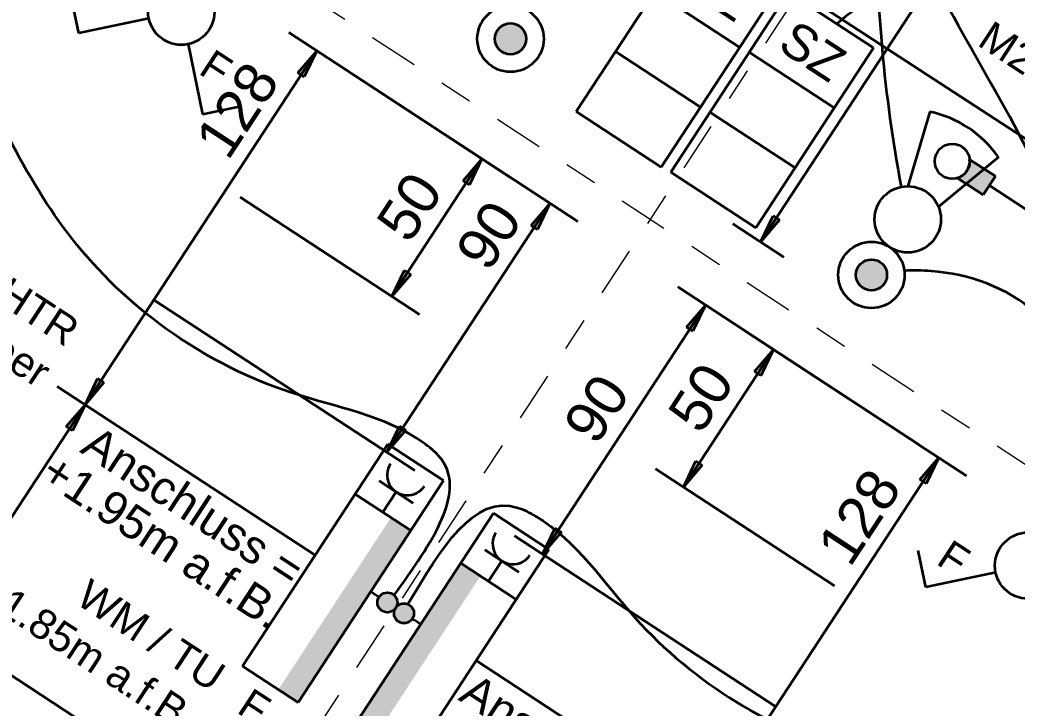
# Model space of a CAD drawing. Header units: metres. Extents: x 2696276 to 2696381, y 1245119 to 1245220.
# Drawn here: x 2696290.53 to 2696293.535, y 1245165.659 to 1245167.734 of the extents above; entities that cross this region are included whole.
import ezdxf
from ezdxf.lldxf.tags import DXFTag

# ---------------------------------------------------------------- set-up
doc = ezdxf.new("R2010")
doc.units = ezdxf.units.M
doc.linetypes.add('000_hbf_Strichpunkt 3_1_1mm Achsen', pattern=[0.25, 0.15, -0.05, 0, -0.05])
for name, color, linetype, lineweight, true_color in [('011_232.51_Lichtinstallationen allgemein', 150, 'Continuous', 35, 0x0080ff), ('011_232.51_Lichtinstallationen allgemein_Bodenltg', 150, 'STRICHLINIE', 35, 0x0080ff), ('011_232.51_Lichtinstallationen allgemein_Deckenltg', 150, 'Continuous', 35, 0x0080ff), ('011_232.51_Lichtinstallationen allgemein_Wandltg', 150, 'STRICHPUNKT', 35, 0x0080ff), ('013_232.61_Kraftinstallationen allgemein', 1, 'Continuous', 35, 0xff0000), ('016_232.70_HLKS-Installation', 5, 'Continuous', 35, 0x0000ff), ('016_232.70_HLKS-Installation_Bodenltg', 5, 'STRICHLINIE', 35, 0x0000ff), ('016_232.70_HLKS-Installation_Deckenltg', 5, 'Continuous', 35, 0x0000ff), ('018_233.01_Innenleuchten', 150, 'Continuous', 35, 0x0080ff), ('024_235.41_Sonnerie- u. Türsprechanlagen', 24, 'Continuous', 35, 0x993300), ('035_236.3__UKV-Installationen_Deckenltg', 24, 'Continuous', 35, 0x993300), ('047_235.82_Zutrittskontrollanlagen', 21, 'Continuous', 35, 0xffa477), ('053_235.85_Brandmeldeanlagen', 30, 'Continuous', 35, 0xff6600), ('054_236.85_Brandmeldeinstallationen_Deckenltg', 30, 'Continuous', 35, 0xff6600)]:
    doc.layers.add(name, color=color, linetype=linetype, lineweight=lineweight, true_color=true_color)
doc.layers.add('1_M01_Achsen.V', color=7, linetype='Continuous')
doc.layers.add('X_Mass', color=7, linetype='Continuous', lineweight=35)
doc.layers.add('X_Mass_Sperrzonen', color=7, linetype='Continuous', lineweight=35)
doc.styles.get("Standard").update_dxf_attribs({"font": 'arial.ttf'})
tags = doc.linetypes.add('STRICHLINIE', pattern=[19.05, 12.7, -6.35]).pattern_tags.tags
tags[6:7] = [DXFTag(74, 4), DXFTag(75, 0), DXFTag(340, '0'), DXFTag(46, 0.0), DXFTag(50, 0.0), DXFTag(44, 0.0), DXFTag(45, 0.0)]
tags[4:5] = [DXFTag(74, 4), DXFTag(75, 0), DXFTag(340, '0'), DXFTag(46, 0.0), DXFTag(50, 0.0), DXFTag(44, 0.0), DXFTag(45, 0.0)]
tags = doc.linetypes.add('STRICHPUNKT', pattern=[25.4, 12.7, -6.35, 0, -6.35]).pattern_tags.tags
tags[10:11] = [DXFTag(74, 4), DXFTag(75, 0), DXFTag(340, '0'), DXFTag(46, 0.0), DXFTag(50, 0.0), DXFTag(44, 0.0), DXFTag(45, 0.0)]
tags[8:9] = [DXFTag(74, 4), DXFTag(75, 0), DXFTag(340, '0'), DXFTag(46, 0.0), DXFTag(50, 0.0), DXFTag(44, 0.0), DXFTag(45, 0.0)]
tags[6:7] = [DXFTag(74, 4), DXFTag(75, 0), DXFTag(340, '0'), DXFTag(46, 0.0), DXFTag(50, 0.0), DXFTag(44, 0.0), DXFTag(45, 0.0)]
tags[4:5] = [DXFTag(74, 4), DXFTag(75, 0), DXFTag(340, '0'), DXFTag(46, 0.0), DXFTag(50, 0.0), DXFTag(44, 0.0), DXFTag(45, 0.0)]

# ---------------------------------------------------------------- blocks, each defined once
blk = doc.blocks.new('Klingeltaster-A0S2JCA873', base_point=(68.89, -531.04))
at = {"lineweight": -2}
blk.add_hatch(color=0, dxfattribs=at).paths.add_polyline_path([(74.21, -521.04), (74.37, -519.83), (74.84, -518.7), (75.58, -517.73), (76.55, -516.98), (77.68, -516.52), (78.89, -516.36), (80.11, -516.52), (81.23, -516.98), (82.2, -517.73), (82.95, -518.7), (83.41, -519.83), (83.57, -521.04), (83.41, -522.25), (82.95, -523.38), (82.2, -524.35), (81.23, -525.09), (80.11, -525.56), (78.89, -525.72), (77.68, -525.56), (76.55, -525.09), (75.58, -524.35), (74.84, -523.38), (74.37, -522.25)])
at = {"color": 0, "lineweight": -2}
for radius in [10, 4.68]:
    blk.add_circle((78.89, -521.04), radius, dxfattribs=at)
blk = doc.blocks.new('Maß-A0S2JCBA73', base_point=(23.89, -531.04))
at = {"color": 0, "linetype": 'ByBlock', "lineweight": -2, "ltscale": 0.35}
for p, q in [((55.5, -374.03), (23.89, -374.03)), ((44.36, -382.7), (45.5, -374.03)), ((45.5, -374.03), (46.64, -382.7)), ((45.5, -374.03), (45.5, -531.04)), ((46.64, -382.7), (44.36, -382.7)), ((45.5, -531.04), (44.36, -522.36)), ((44.36, -522.36), (46.64, -522.36)), ((46.64, -522.36), (45.5, -531.04)), ((35.5, -531.04), (53.89, -531.04))]:
    blk.add_line(p, q, dxfattribs=at)
for points in [[(45.5, -374.03), (46.64, -382.7), (44.36, -382.7)], [(45.5, -531.04), (44.36, -522.36), (46.64, -522.36)]]:
    blk.add_solid(points, dxfattribs=at)
at = {"color": 0, "linetype": 'ByBlock', "lineweight": -2, "ltscale": 0.35, "insert": (28.81, -412.43), "char_height": 12.5, "attachment_point": 1, "rotation": 90}
blk.add_mtext('{\\fArial;157}', dxfattribs=at)
blk = doc.blocks.new('0_232.70_HLKS-Installation_Deckenltg-A0S2JCC873', base_point=(28.71, -463.44))
at = {"color": 0, "linetype": 'ByBlock', "lineweight": -2, "ltscale": 0.35}
blk.add_open_spline([(196.02, -397.29), (195.49, -401.05), (194.04, -411.45), (161.29, -428.68), (108.64, -416.23), (42.02, -428.81), (29.91, -459.04), (28.71, -463.44)], degree=3, knots=[0, 0, 0, 0, 10.961692, 30.301704, 97.957905, 179.264895, 192.92979, 192.92979, 192.92979, 192.92979], dxfattribs=at)
blk = doc.blocks.new('Spiegelschrank mit Steckdose L.-A0S2JCCM73', base_point=(-15.11, -723.55))
at = {"color": 0, "lineweight": -2}
for p, q in [((-15.11, -723.55), (-15.11, -643.55)), ((-15.11, -643.55), (4.89, -643.55)), ((4.89, -643.55), (4.89, -723.55)), ((-11.24, -654.21), (1.02, -654.21)), ((-5.11, -654.21), (-5.11, -661.55)), ((-15.11, -661.55), (4.89, -661.55)), ((4.89, -723.55), (-15.11, -723.55))]:
    blk.add_line(p, q, dxfattribs=at)
blk.add_ellipse((-5.11, -648.08), major_axis=(-6.13, 0), ratio=1, start_param=0, end_param=3.141593, dxfattribs=at)
blk.add_solid([(-2.21, -661.55), (4.89, -661.55), (-2.21, -723.55), (4.89, -723.55)], dxfattribs=at)
blk = doc.blocks.new('Bemerkung-A0S2JCCO73', base_point=(-91.82, -696.42))
at = {"color": 0, "lineweight": -2, "insert": (-91.82, -686.42), "char_height": 10, "attachment_point": 1}
blk.add_mtext('{\\fArial;Anschluss =}', dxfattribs=at)
blk = doc.blocks.new('Bemerkung 1-A0S2JCCQ73', base_point=(-97.51, -710.08))
at = {"color": 0, "lineweight": -2, "insert": (-97.51, -700.08), "char_height": 10, "attachment_point": 1}
blk.add_mtext('{\\fArial;+1.95m a.f.B.}', dxfattribs=at)
blk = doc.blocks.new('Maß-A0S2JCGS73', base_point=(-98.17, -645.76))
at = {"color": 7, "linetype": 'ByBlock', "lineweight": -2, "ltscale": 0.35, "true_color": 0xffffff}
for p, q in [((-4, -556.04), (-91.16, -556.04)), ((-15.14, -564.71), (-14, -556.04)), ((-14, -556.04), (-14, -645.76)), ((-14, -556.04), (-12.86, -564.71)), ((-12.86, -564.71), (-15.14, -564.71)), ((-14, -645.76), (-15.14, -637.08)), ((-15.14, -637.08), (-12.86, -637.08)), ((-12.86, -637.08), (-14, -645.76)), ((-4, -645.76), (-98.17, -645.76))]:
    blk.add_line(p, q, dxfattribs=at)
for points in [[(-14, -556.04), (-12.86, -564.71), (-15.14, -564.71)], [(-14, -645.76), (-15.14, -637.08), (-12.86, -637.08)]]:
    blk.add_solid(points, dxfattribs=at)
at = {"color": 7, "linetype": 'ByBlock', "lineweight": -2, "ltscale": 0.35, "true_color": 0xffffff, "insert": (-30.49, -583.87), "char_height": 12.5, "attachment_point": 1, "rotation": 90}
blk.add_mtext('{\\fArial;90}', dxfattribs=at)
blk = doc.blocks.new('0_236.85_Brandmeldeinstallationen_AP-Ltg-A0S2JCHI73', base_point=(-169.98, -471.29))
at = {"color": 0, "linetype": 'ByBlock', "lineweight": -2, "ltscale": 0.35}
blk.add_line((179.52, -461.14), (-156.98, -461.78), dxfattribs=at)
blk = doc.blocks.new('Gruppenzuleitung-A0S2JCK673', base_point=(-22.53, -528.55))
at = {"color": 0, "lineweight": -2}
for p, q in [((8.13, -463.75), (-22.53, -463.75)), ((-22.53, -463.75), (-22.53, -528.55)), ((8.13, -528.55), (8.13, -463.75)), ((-22.53, -485.35), (8.13, -485.35)), ((-22.53, -506.95), (8.13, -506.95)), ((-22.53, -528.55), (8.13, -528.55))]:
    blk.add_line(p, q, dxfattribs=at)
at = {"color": 0, "lineweight": -2, "insert": (-16.31, -469.15), "char_height": 10.8, "attachment_point": 1}
blk.add_mtext('{\\fArial;SZ}', dxfattribs=at)
blk = doc.blocks.new('1_Anschlusspunkt-A0S2JCMI73', base_point=(7.91, -686.57))
at = {"lineweight": -2}
blk.add_hatch(color=0, dxfattribs=at).paths.add_polyline_path([(10.96, -680.57), (10.17, -680.66), (9.44, -680.95), (8.8, -681.43), (8.32, -682.06), (8.01, -682.79), (7.91, -683.57), (8.01, -684.35), (8.32, -685.08), (8.8, -685.71), (9.44, -686.18), (10.17, -686.48), (10.96, -686.57), (11.72, -686.46), (12.44, -686.15), (13.05, -685.67), (13.51, -685.06), (13.81, -684.34), (13.91, -683.57), (13.81, -682.8), (13.51, -682.08), (13.05, -681.47), (12.44, -680.99), (11.72, -680.68)])
at = {"color": 0, "lineweight": -2}
blk.add_circle((10.91, -683.57), 3, dxfattribs=at)
blk = doc.blocks.new('0_232.70_HLKS-Installation_Bodenltg-A0S2JCMK73', base_point=(205.75, -668.38))
at = {"color": 0, "lineweight": -2}
blk.add_open_spline([(313.36, -668.38), (305.61, -653.8), (278.32, -602.48), (245.97, -530.96), (242.76, -447.78), (219.56, -412.81), (205.75, -396.49)], degree=3, knots=[0, 0, 0, 0, 49.657379, 174.70363, 230.613871, 294.75283, 294.75283, 294.75283, 294.75283], dxfattribs=at)
blk = doc.blocks.new('0_236.41_Sonnerie- u. Türsprechinstallationen_Bodenltg-A0S2JCNM73', base_point=(86.49, -529.72))
at = {"color": 0, "linetype": 'ByBlock', "lineweight": -2, "ltscale": 0.35}
blk.add_open_spline([(172.33, -529.72), (169.5, -528.04), (154.42, -519.11), (131.14, -497.82), (100.33, -505.47), (88.69, -512.97), (86.49, -514.54)], degree=3, knots=[0, 0, 0, 0, 9.933917, 52.836072, 86.535888, 94.636748, 94.636748, 94.636748, 94.636748], dxfattribs=at)
blk = doc.blocks.new('1_Anschlusspunkt-A0S2JCNO73', base_point=(13.88, -686.57))
at = {"lineweight": -2}
blk.add_hatch(color=0, dxfattribs=at).paths.add_polyline_path([(16.83, -680.57), (17.62, -680.66), (18.35, -680.95), (18.98, -681.43), (19.47, -682.06), (19.78, -682.79), (19.88, -683.57), (19.78, -684.35), (19.47, -685.08), (18.98, -685.71), (18.35, -686.18), (17.62, -686.48), (16.83, -686.57), (16.06, -686.46), (15.35, -686.15), (14.74, -685.67), (14.27, -685.06), (13.98, -684.34), (13.88, -683.57), (13.98, -682.8), (14.27, -682.08), (14.74, -681.47), (15.35, -680.99), (16.06, -680.68)])
at = {"color": 0, "lineweight": -2}
blk.add_circle((16.88, -683.57), 3, dxfattribs=at)
blk = doc.blocks.new('Maß-A0S2JCR273', base_point=(25.33, -645.76))
at = {"color": 7, "linetype": 'ByBlock', "lineweight": -2, "ltscale": 0.35, "true_color": 0xffffff}
for p, q in [((32, -556.04), (118.95, -556.04)), ((40.86, -564.71), (42, -556.04)), ((42, -556.04), (42, -645.76)), ((42, -556.04), (43.14, -564.71)), ((43.14, -564.71), (40.86, -564.71)), ((42, -645.76), (40.86, -637.08)), ((40.86, -637.08), (43.14, -637.08)), ((43.14, -637.08), (42, -645.76)), ((32, -645.76), (125.95, -645.76))]:
    blk.add_line(p, q, dxfattribs=at)
for points in [[(42, -556.04), (43.14, -564.71), (40.86, -564.71)], [(42, -645.76), (40.86, -637.08), (43.14, -637.08)]]:
    blk.add_solid(points, dxfattribs=at)
at = {"color": 7, "linetype": 'ByBlock', "lineweight": -2, "ltscale": 0.35, "true_color": 0xffffff, "insert": (25.33, -609.83), "char_height": 12.5, "attachment_point": 1, "rotation": 90}
blk.add_mtext('{\\fArial;90}', dxfattribs=at)
blk = doc.blocks.new('0_236.41_Sonnerie- u. Türsprechinstallationen_Bodenltg-A0S2JCRQ73', base_point=(-144.54, -528.26))
at = {"color": 0, "linetype": 'ByBlock', "lineweight": -2, "ltscale": 0.35}
blk.add_open_spline([(-144.54, -528.26), (-142.01, -526.49), (-128.28, -516.92), (-102.88, -500.37), (-73.85, -507.78), (-61.6, -514.23), (-59.42, -515.48)], degree=3, knots=[0, 0, 0, 0, 9.309546, 50.452785, 84.667955, 92.203264, 92.203264, 92.203264, 92.203264], dxfattribs=at)
blk = doc.blocks.new('0_232.3_Lichtinstallationen allgemein_Wandltg-A0S2JCVI73', base_point=(4.89, -683.57))
at = {"color": 0, "lineweight": -2}
blk.add_open_spline([(4.89, -683.56), (5.89, -683.56), (6.9, -683.56), (7.91, -683.57)], degree=3, dxfattribs=at)
blk = doc.blocks.new('0_232.51_Lichtinstallationen allgemein_Deckenltg-A0S2JD1I73', base_point=(15.01, -680.62))
at = {"color": 0, "linetype": 'ByBlock', "lineweight": -2, "ltscale": 0.35}
blk.add_open_spline([(16.36, -680.62), (15.57, -661.18), (14.68, -639.15), (46.83, -635.94), (86.11, -653.81), (154.77, -651.77), (224.63, -606.19), (302.37, -563.1), (359.08, -530.49), (387.89, -514.19)], degree=3, knots=[0, 0, 0, 0, 44.118804, 49.975616, 92.883646, 171.122849, 242.884442, 339.558166, 438.861264, 438.861264, 438.861264, 438.861264], dxfattribs=at)
blk = doc.blocks.new('Maß-A0S2JD1M73', base_point=(-114.75, -835.03))
at = {"color": 0, "linetype": 'ByBlock', "lineweight": -2, "ltscale": 0.35}
for p, q in [((-108, -556.04), (-91.11, -556.04)), ((-99.14, -564.71), (-98, -556.04)), ((-98, -556.04), (-96.86, -564.71)), ((-98, -556.04), (-98, -835.03)), ((-96.86, -564.71), (-99.14, -564.71)), ((-98, -683.55), (-99.14, -674.87)), ((-99.14, -674.87), (-96.86, -674.87)), ((-96.86, -674.87), (-98, -683.55)), ((-108, -683.55), (-15.11, -683.55)), ((-99.14, -692.22), (-98, -683.55)), ((-98, -683.55), (-96.86, -692.22)), ((-96.86, -692.22), (-99.14, -692.22)), ((-98, -764.03), (-99.14, -755.35)), ((-99.14, -755.35), (-96.86, -755.35)), ((-96.86, -755.35), (-98, -764.03)), ((-108, -764.03), (-25.11, -764.03)), ((-99.14, -772.7), (-98, -764.03)), ((-98, -764.03), (-96.86, -772.7)), ((-96.86, -772.7), (-99.14, -772.7)), ((-98, -835.03), (-99.14, -826.35)), ((-99.14, -826.35), (-96.86, -826.35)), ((-96.86, -826.35), (-98, -835.03)), ((-88, -835.03), (-98.88, -835.03))]:
    blk.add_line(p, q, dxfattribs=at)
for points in [[(-98, -556.04), (-96.86, -564.71), (-99.14, -564.71)], [(-98, -683.55), (-99.14, -674.87), (-96.86, -674.87)], [(-98, -683.55), (-96.86, -692.22), (-99.14, -692.22)], [(-98, -764.03), (-99.14, -755.35), (-96.86, -755.35)], [(-98, -764.03), (-96.86, -772.7), (-99.14, -772.7)], [(-98, -835.03), (-99.14, -826.35), (-96.86, -826.35)]]:
    blk.add_solid(points, dxfattribs=at)
at = {"color": 0, "linetype": 'ByBlock', "lineweight": -2, "ltscale": 0.35, "char_height": 12.5, "attachment_point": 1, "rotation": 90}
for s, insert in [('{\\fArial;128}', (-114.58, -598.66)), ('{\\fArial;80}', (-113.93, -737.36)), ('{\\fArial;71}', (-114.75, -804.55))]:
    blk.add_mtext(s, dxfattribs=dict(at, insert=insert))
blk = doc.blocks.new('0_232.51_Lichtinstallationen allgemein_Deckenltg-A0S2JD1Y73', base_point=(-360.11, -680.62))
at = {"color": 0, "linetype": 'ByBlock', "lineweight": -2, "ltscale": 0.35}
blk.add_open_spline([(11.43, -680.62), (12.22, -661.18), (13.11, -639.15), (-19.05, -635.94), (-58.32, -653.81), (-126.98, -651.77), (-196.85, -606.19), (-274.58, -563.1), (-331.29, -530.49), (-360.11, -514.19)], degree=3, knots=[0, 0, 0, 0, 44.118804, 49.975616, 92.883646, 171.122849, 242.884442, 339.558166, 438.861264, 438.861264, 438.861264, 438.861264], dxfattribs=at)
blk = doc.blocks.new('0_236.85_Brandmeldeinstallationen_AP-Ltg-A0S2JD5473', base_point=(93.89, -479.04))
at = {"color": 0, "linetype": 'ByBlock', "lineweight": -2, "ltscale": 0.35}
blk.add_line((196.89, -479.04), (93.89, -479.04), dxfattribs=at)
blk = doc.blocks.new('Maß-A0S2JD5Q73', base_point=(-93.16, -605.61))
at = {"color": 7, "linetype": 'ByBlock', "lineweight": -2, "ltscale": 0.35, "true_color": 0xffffff}
for p, q in [((-28.5, -556.04), (-91.16, -556.04)), ((-39.64, -564.71), (-38.5, -556.04)), ((-38.5, -556.04), (-38.5, -605.61)), ((-38.5, -556.04), (-37.36, -564.71)), ((-37.36, -564.71), (-39.64, -564.71)), ((-38.5, -605.61), (-39.64, -596.94)), ((-39.64, -596.94), (-37.36, -596.94)), ((-37.36, -596.94), (-38.5, -605.61)), ((-28.5, -605.61), (-93.16, -605.61))]:
    blk.add_line(p, q, dxfattribs=at)
for points in [[(-38.5, -556.04), (-37.36, -564.71), (-39.64, -564.71)], [(-38.5, -605.61), (-39.64, -596.94), (-37.36, -596.94)]]:
    blk.add_solid(points, dxfattribs=at)
at = {"color": 7, "linetype": 'ByBlock', "lineweight": -2, "ltscale": 0.35, "true_color": 0xffffff, "insert": (-55.17, -589.76), "char_height": 12.5, "attachment_point": 1, "rotation": 90}
blk.add_mtext('{\\fArial;50}', dxfattribs=at)
blk = doc.blocks.new('0_232.51_Lichtinstallationen allgemein_Bodenltg-A0S2JD7473', base_point=(190.71, -649.3))
at = {"color": 0, "lineweight": -2}
blk.add_open_spline([(190.71, -502.74), (193.34, -502.92), (210.62, -504.05), (240.74, -518.15), (284.82, -558.21), (294.26, -629.51), (349.99, -649.72), (372.89, -649.31), (376.36, -648.95)], degree=3, knots=[0, 0, 0, 0, 7.88015, 51.870047, 96.017927, 182.845167, 241.313287, 251.779003, 251.779003, 251.779003, 251.779003], dxfattribs=at)
blk = doc.blocks.new('Spiegelschrank mit Steckdose L.-A0S2JD9I73', base_point=(22.9, -723.55))
at = {"color": 0, "lineweight": -2}
for p, q in [((22.9, -643.55), (22.9, -723.55)), ((42.9, -643.55), (22.9, -643.55)), ((42.9, -723.55), (42.9, -643.55)), ((39.03, -654.21), (26.77, -654.21)), ((32.9, -654.21), (32.9, -661.55)), ((42.9, -661.55), (22.9, -661.55)), ((22.9, -723.55), (42.9, -723.55))]:
    blk.add_line(p, q, dxfattribs=at)
blk.add_ellipse((32.9, -648.08), major_axis=(-6.13, 0), ratio=1, start_param=0, end_param=3.141593, dxfattribs=at)
blk.add_solid([(29.99, -661.55), (22.9, -661.55), (29.99, -723.55), (22.9, -723.55)], dxfattribs=at)
blk = doc.blocks.new('Bemerkung-A0S2JD9K73', base_point=(44.5, -696.49))
at = {"color": 0, "lineweight": -2, "insert": (44.5, -686.49), "char_height": 10, "attachment_point": 1}
blk.add_mtext('{\\fArial;Anschluss =}', dxfattribs=at)
blk = doc.blocks.new('0_236.41_Sonnerie- u. Türsprechinstallationen_Bodenltg-A0S2JDAW73', base_point=(-56.11, -527.23))
at = {"color": 0, "linetype": 'ByBlock', "lineweight": -2, "ltscale": 0.35}
blk.add_open_spline([(-56.11, -232.61), (-52.11, -233.94), (-39.63, -238.1), (-24.36, -254.07), (-22.83, -281.35), (-22.33, -314.85), (-25.44, -372.6), (30.29, -436.02), (106.71, -462.05), (147.1, -504.92), (167.39, -522.87), (172.33, -527.23)], degree=3, knots=[0, 0, 0, 0, 12.647671, 39.476002, 59.327617, 92.619721, 141.365395, 227.50062, 319.35373, 381.00937, 400.78305, 400.78305, 400.78305, 400.78305], dxfattribs=at)
blk = doc.blocks.new('0_232.51_Lichtinstallationen allgemein_Bodenltg-A0S2JDBU73', base_point=(-348.57, -649.3))
at = {"color": 0, "lineweight": -2}
blk.add_open_spline([(-162.93, -502.74), (-165.55, -502.92), (-182.83, -504.05), (-212.96, -518.15), (-257.03, -558.21), (-266.48, -629.51), (-322.21, -649.72), (-345.1, -649.31), (-348.57, -648.95)], degree=3, knots=[0, 0, 0, 0, 7.88015, 51.870047, 96.017927, 182.845167, 241.313287, 251.779003, 251.779003, 251.779003, 251.779003], dxfattribs=at)
blk = doc.blocks.new('Maß-A0S2JDBW73', base_point=(-93.16, -605.61))
at = {"color": 7, "linetype": 'ByBlock', "lineweight": -2, "ltscale": 0.35, "true_color": 0xffffff}
for p, q in [((-28.5, -556.04), (-91.16, -556.04)), ((-39.64, -564.71), (-38.5, -556.04)), ((-38.5, -556.04), (-38.5, -605.61)), ((-38.5, -556.04), (-37.36, -564.71)), ((-37.36, -564.71), (-39.64, -564.71)), ((-38.5, -605.61), (-39.64, -596.94)), ((-39.64, -596.94), (-37.36, -596.94)), ((-37.36, -596.94), (-38.5, -605.61)), ((-28.5, -605.61), (-93.16, -605.61))]:
    blk.add_line(p, q, dxfattribs=at)
for points in [[(-38.5, -556.04), (-37.36, -564.71), (-39.64, -564.71)], [(-38.5, -605.61), (-39.64, -596.94), (-37.36, -596.94)]]:
    blk.add_solid(points, dxfattribs=at)
at = {"color": 7, "linetype": 'ByBlock', "lineweight": -2, "ltscale": 0.35, "true_color": 0xffffff, "insert": (-55.17, -589.76), "char_height": 12.5, "attachment_point": 1, "rotation": 90}
blk.add_mtext('{\\fArial;50}', dxfattribs=at)
blk = doc.blocks.new('Alarmindikator_ UP-A0S2JDEM73', base_point=(75.22, -484.32))
at = {"lineweight": -2}
blk.add_hatch(color=0, dxfattribs=at).paths.add_polyline_path([(84.57, -482.4), (85.33, -481.17), (85.73, -479.77), (85.73, -478.32), (85.33, -476.92), (84.57, -475.68), (93.89, -475.68), (93.89, -482.4)])
at = {"color": 0, "lineweight": -2}
for p, q in [((93.89, -475.68), (84.57, -475.68)), ((93.89, -482.4), (93.89, -475.68)), ((84.57, -482.4), (93.89, -482.4))]:
    blk.add_line(p, q, dxfattribs=at)
blk.add_circle((80.5, -479.04), 5.28, dxfattribs=at)
blk.add_ellipse((80.5, -479.04), major_axis=(4.07, -3.36), ratio=1, start_param=0, end_param=1.379544, dxfattribs=at)
blk = doc.blocks.new('0_232.51_Lichtinstallationen allgemein_Deckenltg-A0S2JDES73', base_point=(55.22, -429.74))
at = {"color": 0, "lineweight": -2}
blk.add_open_spline([(107.57, -429.74), (98.23, -422.19), (64.38, -394.83), (52.77, -315.03), (56.46, -234.9), (72.58, -179.22), (74.35, -152.63), (74.47, -145.8)], degree=3, knots=[0, 0, 0, 0, 35.420021, 128.358122, 220.513399, 279.768092, 300.264466, 300.264466, 300.264466, 300.264466], dxfattribs=at)
blk = doc.blocks.new('Schalter_ Schema 1_ UP-A0S2JDH873', base_point=(-168.88, -590.83))
at = {"color": 0, "lineweight": -2}
for p, q in [((-145.69, -575.61), (-160.9, -590.83)), ((-131.55, -575.61), (-116.33, -590.83)), ((-160.9, -590.83), (-168.88, -582.85)), ((-116.33, -590.83), (-108.36, -582.85))]:
    blk.add_line(p, q, dxfattribs=at)
blk.add_circle((-138.62, -568.54), 10, dxfattribs=at)
blk = doc.blocks.new('Maß-A0S2JDJ073', base_point=(25.33, -645.76))
at = {"color": 7, "linetype": 'ByBlock', "lineweight": -2, "ltscale": 0.35, "true_color": 0xffffff}
for p, q in [((32, -556.04), (118.95, -556.04)), ((40.86, -564.71), (42, -556.04)), ((42, -556.04), (42, -645.76)), ((42, -556.04), (43.14, -564.71)), ((43.14, -564.71), (40.86, -564.71)), ((42, -645.76), (40.86, -637.08)), ((40.86, -637.08), (43.14, -637.08)), ((43.14, -637.08), (42, -645.76)), ((32, -645.76), (125.95, -645.76))]:
    blk.add_line(p, q, dxfattribs=at)
for points in [[(42, -556.04), (43.14, -564.71), (40.86, -564.71)], [(42, -645.76), (40.86, -637.08), (43.14, -637.08)]]:
    blk.add_solid(points, dxfattribs=at)
at = {"color": 7, "linetype": 'ByBlock', "lineweight": -2, "ltscale": 0.35, "true_color": 0xffffff, "insert": (25.33, -609.83), "char_height": 12.5, "attachment_point": 1, "rotation": 90}
blk.add_mtext('{\\fArial;90}', dxfattribs=at)
blk = doc.blocks.new('Gruppenzuleitung-A0S2JDK073', base_point=(11.29, -528.24))
at = {"color": 0, "lineweight": -2}
for p, q in [((41.95, -463.44), (11.29, -463.44)), ((11.29, -463.44), (11.29, -528.24)), ((41.95, -528.24), (41.95, -463.44)), ((11.29, -485.04), (41.95, -485.04)), ((11.29, -506.64), (41.95, -506.64)), ((11.29, -528.24), (41.95, -528.24))]:
    blk.add_line(p, q, dxfattribs=at)
at = {"color": 0, "lineweight": -2, "insert": (17.51, -468.84), "char_height": 10.8, "attachment_point": 1}
blk.add_mtext('{\\fArial;SZ}', dxfattribs=at)
blk = doc.blocks.new('Schalter_ Schema 1_ UP-A0S2JDM673', base_point=(136.15, -590.83))
at = {"color": 0, "lineweight": -2}
for p, q in [((159.34, -575.61), (144.12, -590.83)), ((173.48, -575.61), (188.69, -590.83)), ((144.12, -590.83), (136.15, -582.85)), ((188.69, -590.83), (196.66, -582.85))]:
    blk.add_line(p, q, dxfattribs=at)
blk.add_circle((166.41, -568.54), 10, dxfattribs=at)
blk = doc.blocks.new('Maß-A0S2JDQ473', base_point=(-93.16, -605.61))
at = {"color": 7, "linetype": 'ByBlock', "lineweight": -2, "ltscale": 0.35, "true_color": 0xffffff}
for p, q in [((-28.5, -556.04), (-91.16, -556.04)), ((-39.64, -564.71), (-38.5, -556.04)), ((-38.5, -556.04), (-38.5, -605.61)), ((-38.5, -556.04), (-37.36, -564.71)), ((-37.36, -564.71), (-39.64, -564.71)), ((-38.5, -605.61), (-39.64, -596.94)), ((-39.64, -596.94), (-37.36, -596.94)), ((-37.36, -596.94), (-38.5, -605.61)), ((-28.5, -605.61), (-93.16, -605.61))]:
    blk.add_line(p, q, dxfattribs=at)
for points in [[(-38.5, -556.04), (-37.36, -564.71), (-39.64, -564.71)], [(-38.5, -605.61), (-39.64, -596.94), (-37.36, -596.94)]]:
    blk.add_solid(points, dxfattribs=at)
at = {"color": 7, "linetype": 'ByBlock', "lineweight": -2, "ltscale": 0.35, "true_color": 0xffffff, "insert": (-55.17, -589.76), "char_height": 12.5, "attachment_point": 1, "rotation": 90}
blk.add_mtext('{\\fArial;50}', dxfattribs=at)
blk = doc.blocks.new('Maß-A0S2JDQE73', base_point=(49.83, -605.61))
at = {"color": 7, "linetype": 'ByBlock', "lineweight": -2, "ltscale": 0.35, "true_color": 0xffffff}
for p, q in [((56.5, -556.04), (118.95, -556.04)), ((65.36, -564.71), (66.5, -556.04)), ((66.5, -556.04), (66.5, -605.61)), ((66.5, -556.04), (67.64, -564.71)), ((67.64, -564.71), (65.36, -564.71)), ((66.5, -605.61), (65.36, -596.94)), ((65.36, -596.94), (67.64, -596.94)), ((67.64, -596.94), (66.5, -605.61)), ((56.5, -605.61), (120.94, -605.61))]:
    blk.add_line(p, q, dxfattribs=at)
for points in [[(66.5, -556.04), (67.64, -564.71), (65.36, -564.71)], [(66.5, -605.61), (65.36, -596.94), (67.64, -596.94)]]:
    blk.add_solid(points, dxfattribs=at)
at = {"color": 7, "linetype": 'ByBlock', "lineweight": -2, "ltscale": 0.35, "true_color": 0xffffff, "insert": (49.83, -589.76), "char_height": 12.5, "attachment_point": 1, "rotation": 90}
blk.add_mtext('{\\fArial;50}', dxfattribs=at)
blk = doc.blocks.new('0_232.70_HLKS-Installation_Bodenltg-A0S2JDTW73', base_point=(-285.58, -668.38))
at = {"color": 0, "lineweight": -2}
blk.add_open_spline([(-285.58, -668.38), (-278.62, -656.39), (-255.78, -617.04), (-221.47, -544.28), (-226.21, -454.39), (-191.62, -410.71), (-178.09, -396.38)], degree=3, knots=[0, 0, 0, 0, 41.656857, 136.706241, 237.374768, 296.511205, 296.511205, 296.511205, 296.511205], dxfattribs=at)
blk = doc.blocks.new('Klingeltaster-A0S2JDUE73', base_point=(-61.11, -531.04))
at = {"lineweight": -2}
blk.add_hatch(color=0, dxfattribs=at).paths.add_polyline_path([(-46.43, -521.04), (-46.59, -519.83), (-47.05, -518.7), (-47.8, -517.73), (-48.77, -516.98), (-49.9, -516.52), (-51.11, -516.36), (-52.32, -516.52), (-53.45, -516.98), (-54.42, -517.73), (-55.16, -518.7), (-55.63, -519.83), (-55.79, -521.04), (-55.63, -522.25), (-55.16, -523.38), (-54.42, -524.35), (-53.45, -525.09), (-52.32, -525.56), (-51.11, -525.72), (-49.9, -525.56), (-48.77, -525.09), (-47.8, -524.35), (-47.05, -523.38), (-46.59, -522.25)])
at = {"color": 0, "lineweight": -2}
for radius in [10, 4.68]:
    blk.add_circle((-51.11, -521.04), radius, dxfattribs=at)
blk = doc.blocks.new('Bewegungsmelder 180°_ UP-A0S2JDUQ73', base_point=(66.6, -511.04))
at = {"color": 0, "lineweight": -2}
for p, q in [((66.66, -470.27), (73.39, -492.69)), ((91.49, -470.42), (84.55, -492.79))]:
    blk.add_line(p, q, dxfattribs=at)
blk.add_circle((78.89, -501.04), 10, dxfattribs=at)
blk.add_ellipse((78.89, -501.04), major_axis=(12.59, 30.62), ratio=1, start_param=0, end_param=0.770672, dxfattribs=at)
blk = doc.blocks.new('Maß-A0S2JDY673', base_point=(49.83, -605.61))
at = {"color": 7, "linetype": 'ByBlock', "lineweight": -2, "ltscale": 0.35, "true_color": 0xffffff}
for p, q in [((56.5, -556.04), (118.95, -556.04)), ((65.36, -564.71), (66.5, -556.04)), ((66.5, -556.04), (66.5, -605.61)), ((66.5, -556.04), (67.64, -564.71)), ((67.64, -564.71), (65.36, -564.71)), ((66.5, -605.61), (65.36, -596.94)), ((65.36, -596.94), (67.64, -596.94)), ((67.64, -596.94), (66.5, -605.61)), ((56.5, -605.61), (120.94, -605.61))]:
    blk.add_line(p, q, dxfattribs=at)
for points in [[(66.5, -556.04), (67.64, -564.71), (65.36, -564.71)], [(66.5, -605.61), (65.36, -596.94), (67.64, -596.94)]]:
    blk.add_solid(points, dxfattribs=at)
at = {"color": 7, "linetype": 'ByBlock', "lineweight": -2, "ltscale": 0.35, "true_color": 0xffffff, "insert": (49.83, -589.76), "char_height": 12.5, "attachment_point": 1, "rotation": 90}
blk.add_mtext('{\\fArial;50}', dxfattribs=at)
blk = doc.blocks.new('0_236.41_Sonnerie- u. Türsprechinstallationen_Bodenltg-A0S2JDYE73', base_point=(-144.54, -526.21))
at = {"color": 0, "linetype": 'ByBlock', "lineweight": -2, "ltscale": 0.35}
blk.add_open_spline([(-144.54, -526.21), (-142.62, -524.41), (-126.06, -508.88), (-89.18, -487.5), (-47.41, -453.15), (-31.45, -404.16), (-31.92, -350.39), (-28.99, -301.88), (-31, -262.84), (-41.28, -244.52), (-52.07, -237.04), (-56.11, -235.02)], degree=3, knots=[0, 0, 0, 0, 7.883282, 68.02439, 128.421062, 163.347225, 218.486402, 288.943823, 309.620587, 334.831156, 348.371781, 348.371781, 348.371781, 348.371781], dxfattribs=at)
blk = doc.blocks.new('0_232.3_Lichtinstallationen allgemein_Wandltg-A0S2JDYY73', base_point=(19.88, -683.57))
at = {"color": 0, "lineweight": -2}
blk.add_open_spline([(22.9, -683.56), (21.89, -683.56), (20.89, -683.56), (19.88, -683.57)], degree=3, dxfattribs=at)
blk = doc.blocks.new('0_232.51_Lichtinstallationen allgemein_Deckenltg-A0S2JE0E73', base_point=(-56.11, -493.95))
at = {"color": 0, "linetype": 'ByBlock', "lineweight": -2, "ltscale": 0.35}
blk.add_open_spline([(-56.11, -204.72), (-51.19, -207.23), (-32.4, -216.85), (-14.12, -246.66), (-0.94, -299.57), (-10.61, -356.27), (11.57, -417.02), (40, -458.43), (62.18, -483.83), (71.84, -493.95)], degree=3, knots=[0, 0, 0, 0, 16.465711, 62.874734, 97.904322, 179.693791, 228.72156, 287.774612, 329.748568, 329.748568, 329.748568, 329.748568], dxfattribs=at)
blk = doc.blocks.new('Maß-A0S2JE0Y73', base_point=(42.9, -835.03))
at = {"color": 0, "linetype": 'ByBlock', "lineweight": -2, "ltscale": 0.35}
for p, q in [((136, -556.04), (118.89, -556.04)), ((124.86, -564.71), (126, -556.04)), ((126, -556.04), (127.14, -564.71)), ((126, -556.04), (126, -835.03)), ((127.14, -564.71), (124.86, -564.71)), ((126, -683.55), (124.86, -674.87)), ((124.86, -674.87), (127.14, -674.87)), ((127.14, -674.87), (126, -683.55)), ((136, -683.55), (42.9, -683.55)), ((124.86, -692.22), (126, -683.55)), ((126, -683.55), (127.14, -692.22)), ((127.14, -692.22), (124.86, -692.22)), ((126, -764.03), (124.86, -755.35)), ((124.86, -755.35), (127.14, -755.35)), ((127.14, -755.35), (126, -764.03)), ((136, -764.03), (52.89, -764.03)), ((124.86, -772.7), (126, -764.03)), ((126, -764.03), (127.14, -772.7)), ((127.14, -772.7), (124.86, -772.7)), ((126, -835.03), (124.86, -826.35)), ((124.86, -826.35), (127.14, -826.35)), ((127.14, -826.35), (126, -835.03)), ((116, -835.03), (126.66, -835.03))]:
    blk.add_line(p, q, dxfattribs=at)
for points in [[(126, -556.04), (127.14, -564.71), (124.86, -564.71)], [(126, -683.55), (124.86, -674.87), (127.14, -674.87)], [(126, -683.55), (127.14, -692.22), (124.86, -692.22)], [(126, -764.03), (124.86, -755.35), (127.14, -755.35)], [(126, -764.03), (127.14, -772.7), (124.86, -772.7)], [(126, -835.03), (124.86, -826.35), (127.14, -826.35)]]:
    blk.add_solid(points, dxfattribs=at)
at = {"color": 0, "linetype": 'ByBlock', "lineweight": -2, "ltscale": 0.35, "char_height": 12.5, "attachment_point": 1, "rotation": 90}
for s, insert in [('{\\fArial;128}', (109.42, -598.66)), ('{\\fArial;80}', (109.33, -732.73)), ('{\\fArial;71}', (108.99, -784.3))]:
    blk.add_mtext(s, dxfattribs=dict(at, insert=insert))
blk = doc.blocks.new('Maß-A0S2JE1Y73', base_point=(49.83, -605.61))
at = {"color": 7, "linetype": 'ByBlock', "lineweight": -2, "ltscale": 0.35, "true_color": 0xffffff}
for p, q in [((56.5, -556.04), (118.95, -556.04)), ((65.36, -564.71), (66.5, -556.04)), ((66.5, -556.04), (66.5, -605.61)), ((66.5, -556.04), (67.64, -564.71)), ((67.64, -564.71), (65.36, -564.71)), ((66.5, -605.61), (65.36, -596.94)), ((65.36, -596.94), (67.64, -596.94)), ((67.64, -596.94), (66.5, -605.61)), ((56.5, -605.61), (120.94, -605.61))]:
    blk.add_line(p, q, dxfattribs=at)
for points in [[(66.5, -556.04), (67.64, -564.71), (65.36, -564.71)], [(66.5, -605.61), (65.36, -596.94), (67.64, -596.94)]]:
    blk.add_solid(points, dxfattribs=at)
at = {"color": 7, "linetype": 'ByBlock', "lineweight": -2, "ltscale": 0.35, "true_color": 0xffffff, "insert": (49.83, -589.76), "char_height": 12.5, "attachment_point": 1, "rotation": 90}
blk.add_mtext('{\\fArial;50}', dxfattribs=at)
blk = doc.blocks.new('Maß-A0S2JE2W73', base_point=(25.33, -645.76))
at = {"color": 7, "linetype": 'ByBlock', "lineweight": -2, "ltscale": 0.35, "true_color": 0xffffff}
for p, q in [((32, -556.04), (118.95, -556.04)), ((40.86, -564.71), (42, -556.04)), ((42, -556.04), (42, -645.76)), ((42, -556.04), (43.14, -564.71)), ((43.14, -564.71), (40.86, -564.71)), ((42, -645.76), (40.86, -637.08)), ((40.86, -637.08), (43.14, -637.08)), ((43.14, -637.08), (42, -645.76)), ((32, -645.76), (125.95, -645.76))]:
    blk.add_line(p, q, dxfattribs=at)
for points in [[(42, -556.04), (43.14, -564.71), (40.86, -564.71)], [(42, -645.76), (40.86, -637.08), (43.14, -637.08)]]:
    blk.add_solid(points, dxfattribs=at)
at = {"color": 7, "linetype": 'ByBlock', "lineweight": -2, "ltscale": 0.35, "true_color": 0xffffff, "insert": (25.33, -609.83), "char_height": 12.5, "attachment_point": 1, "rotation": 90}
blk.add_mtext('{\\fArial;90}', dxfattribs=at)
blk = doc.blocks.new('A$C4181af03')
at = {"layer": '1_M01_Achsen.V', "color": 62, "linetype": '000_hbf_Strichpunkt 3_1_1mm Achsen', "lineweight": 13, "true_color": 0x8cbb26}
blk.add_line((0.1389, 17.8496), (0.1389, -15.1504), dxfattribs=at)
blk.add_line((0.1389, 17.8496), (0.1389, -15.1504), dxfattribs=at)
at = {"layer": '1_M01_Achsen.V', "color": 7, "linetype": '000_hbf_Strichpunkt 3_1_1mm Achsen', "lineweight": 13}
blk.add_line((9.6389, -5.4354), (-9.3611, -5.4354), dxfattribs=at)
blk.add_line((9.6389, -5.4354), (-9.3611, -5.4354), dxfattribs=at)
blk = doc.blocks.new('A$Ccc2696ef')
blk.add_blockref('A$C4181af03', (0, 0))

msp = doc.modelspace()

# ---------------------------------------------------------------- block references
at = {"rotation": 326.8000002754653}
msp.add_blockref('A$Ccc2696ef', (2696295.2894, 1245171.7568), dxfattribs=at)
at = {"layer": '011_232.51_Lichtinstallationen allgemein', "linetype": 'Continuous', "ltscale": 0.35, "xscale": 0.01, "yscale": 0.01, "zscale": 0.01, "rotation": 326.8000002754653}
for name, p in [('Schalter_ Schema 1_ UP-A0S2JDH873', (2696290.6412, 1245167.7377)), ('Bewegungsmelder 180°_ UP-A0S2JDUQ73', (2696293.0484, 1245167.116)), ('Schalter_ Schema 1_ UP-A0S2JDM673', (2696293.1935, 1245166.0675)), ('1_Anschlusspunkt-A0S2JCMI73', (2696291.5962, 1245165.9686)), ('1_Anschlusspunkt-A0S2JCNO73', (2696291.6461, 1245165.9359))]:
    msp.add_blockref(name, p, dxfattribs=at)
at = {"layer": '011_232.51_Lichtinstallationen allgemein_Bodenltg', "linetype": 'STRICHLINIE', "ltscale": 0.35, "xscale": 0.01, "yscale": 0.01, "zscale": 0.01, "rotation": 326.8000002754653}
for name, p in [('0_232.51_Lichtinstallationen allgemein_Bodenltg-A0S2JDBU73', (2696288.8174, 1245168.2324)), ('0_232.51_Lichtinstallationen allgemein_Bodenltg-A0S2JD7473', (2696293.3299, 1245165.2794))]:
    msp.add_blockref(name, p, dxfattribs=at)
at = {"layer": '011_232.51_Lichtinstallationen allgemein_Deckenltg', "ltscale": 0.35, "xscale": 0.01, "yscale": 0.01, "zscale": 0.01, "rotation": 326.8000002754653}
for name, p in [('0_232.51_Lichtinstallationen allgemein_Deckenltg-A0S2JE0E73', (2696292.1152, 1245167.9308)), ('0_232.51_Lichtinstallationen allgemein_Deckenltg-A0S2JD1Y73', (2696288.5494, 1245168.0335)), ('0_232.51_Lichtinstallationen allgemein_Deckenltg-A0S2JD1I73', (2696291.6882, 1245165.9795))]:
    msp.add_blockref(name, p, dxfattribs=at)
at = {"layer": '011_232.51_Lichtinstallationen allgemein_Wandltg', "linetype": 'STRICHPUNKT', "ltscale": 0.35, "xscale": 0.01, "yscale": 0.01, "zscale": 0.01, "rotation": 326.8000002754653}
for name, p in [('0_232.3_Lichtinstallationen allgemein_Wandltg-A0S2JCVI73', (2696291.5874, 1245166.0102)), ('0_232.3_Lichtinstallationen allgemein_Wandltg-A0S2JDYY73', (2696291.7128, 1245165.9281))]:
    msp.add_blockref(name, p, dxfattribs=at)
at = {"layer": '016_232.70_HLKS-Installation', "linetype": 'Continuous', "ltscale": 0.35, "xscale": 0.01, "yscale": 0.01, "zscale": 0.01, "rotation": 326.8000002754653}
for name, p in [('Gruppenzuleitung-A0S2JCK673', (2696292.2067, 1245167.4575)), ('Gruppenzuleitung-A0S2JDK073', (2696292.4914, 1245167.2749))]:
    msp.add_blockref(name, p, dxfattribs=at)
at = {"layer": '016_232.70_HLKS-Installation_Bodenltg', "linetype": 'STRICHLINIE', "ltscale": 0.35, "xscale": 0.01, "yscale": 0.01, "zscale": 0.01, "rotation": 326.8000002754653}
for name, p in [('0_232.70_HLKS-Installation_Bodenltg-A0S2JDTW73', (2696289.24, 1245167.7278)), ('0_232.70_HLKS-Installation_Bodenltg-A0S2JCMK73', (2696293.3513, 1245165.0374))]:
    msp.add_blockref(name, p, dxfattribs=at)
at = {"layer": '016_232.70_HLKS-Installation_Deckenltg', "ltscale": 0.35, "xscale": 0.01, "yscale": 0.01, "zscale": 0.01, "rotation": 326.8000002754653}
msp.add_blockref('0_232.70_HLKS-Installation_Deckenltg-A0S2JCC873', (2696292.9921, 1245167.7217), dxfattribs=at)
at = {"layer": '018_233.01_Innenleuchten', "linetype": 'Continuous', "ltscale": 0.35, "xscale": 0.01, "yscale": 0.01, "zscale": 0.01, "rotation": 326.8000002754653}
for name, p in [('Bemerkung-A0S2JCCO73', (2696290.7078, 1245166.4322)), ('Spiegelschrank mit Steckdose L.-A0S2JCCM73', (2696291.2011, 1245165.7852)), ('Bemerkung 1-A0S2JCCQ73', (2696290.5853, 1245166.3491)), ('Spiegelschrank mit Steckdose L.-A0S2JD9I73', (2696291.5192, 1245165.5771)), ('Bemerkung-A0S2JD9K73', (2696291.8481, 1245165.6852))]:
    msp.add_blockref(name, p, dxfattribs=at)
at = {"layer": '024_235.41_Sonnerie- u. Türsprechanlagen', "linetype": 'Continuous', "ltscale": 0.35, "xscale": 0.01, "yscale": 0.01, "zscale": 0.01, "rotation": 326.8000002754653}
for name, p in [('Klingeltaster-A0S2JDUE73', (2696291.8703, 1245167.6479)), ('Klingeltaster-A0S2JCA873', (2696292.9581, 1245166.9361))]:
    msp.add_blockref(name, p, dxfattribs=at)
at = {"layer": '035_236.3__UKV-Installationen_Deckenltg', "linetype": 'ByBlock', "ltscale": 0.35, "xscale": 0.01, "yscale": 0.01, "zscale": 0.01, "rotation": 326.8000002754653}
for name, p in [('0_236.41_Sonnerie- u. Türsprechinstallationen_Bodenltg-A0S2JDYE73', (2696291.1986, 1245168.1452)), ('0_236.41_Sonnerie- u. Türsprechinstallationen_Bodenltg-A0S2JDAW73', (2696291.933, 1245167.6524)), ('0_236.41_Sonnerie- u. Türsprechinstallationen_Bodenltg-A0S2JCRQ73', (2696291.1874, 1245168.128)), ('0_236.41_Sonnerie- u. Türsprechinstallationen_Bodenltg-A0S2JCNM73', (2696293.1126, 1245166.8507))]:
    msp.add_blockref(name, p, dxfattribs=at)
at = {"layer": '047_235.82_Zutrittskontrollanlagen', "linetype": 'Continuous', "ltscale": 0.35, "xscale": 0.01, "yscale": 0.01, "zscale": 0.01, "rotation": 326.8000002754653}
msp.add_blockref('0_232.51_Lichtinstallationen allgemein_Deckenltg-A0S2JDES73', (2696293.3984, 1245167.8586), dxfattribs=at)
at = {"layer": '053_235.85_Brandmeldeanlagen', "linetype": 'Continuous', "ltscale": 0.35, "xscale": 0.01, "yscale": 0.01, "zscale": 0.01, "rotation": 326.8000002754653}
msp.add_blockref('Alarmindikator_ UP-A0S2JDEM73', (2696293.2668, 1245167.2923), dxfattribs=at)
at = {"layer": '054_236.85_Brandmeldeinstallationen_Deckenltg', "ltscale": 0.35, "xscale": 0.01, "yscale": 0.01, "zscale": 0.01, "rotation": 326.8000002754653}
for name, p in [('0_236.85_Brandmeldeinstallationen_AP-Ltg-A0S2JCHI73', (2696291.2865, 1245168.744)), ('0_236.85_Brandmeldeinstallationen_AP-Ltg-A0S2JD5473', (2696293.452, 1245167.2343))]:
    msp.add_blockref(name, p, dxfattribs=at)
at = {"layer": 'X_Mass', "ltscale": 0.35, "xscale": 0.01, "yscale": 0.01, "zscale": 0.01, "rotation": 326.8000002754653}
for name, p in [('Maß-A0S2JCBA73', (2696292.5816, 1245167.1825)), ('Maß-A0S2JD1M73', (2696289.7569, 1245165.3979)), ('Maß-A0S2JE0Y73', (2696291.0761, 1245164.5347))]:
    msp.add_blockref(name, p, dxfattribs=at)
at = {"layer": 'X_Mass_Sperrzonen', "color": 0, "ltscale": 0.35, "xscale": 0.01, "yscale": 0.01, "zscale": 0.01, "rotation": 326.8000002754653}
for name, p in [('Maß-A0S2JCGS73', (2696290.932, 1245166.8909)), ('Maß-A0S2JD5Q73', (2696291.1938, 1245167.1994)), ('Maß-A0S2JDBW73', (2696291.1938, 1245167.1994)), ('Maß-A0S2JDQ473', (2696291.1938, 1245167.1994)), ('Maß-A0S2JCR273', (2696291.9654, 1245166.2146)), ('Maß-A0S2JDJ073', (2696291.9654, 1245166.2146)), ('Maß-A0S2JE2W73', (2696291.9654, 1245166.2146)), ('Maß-A0S2JDQE73', (2696292.3903, 1245166.4164)), ('Maß-A0S2JDY673', (2696292.3903, 1245166.4164)), ('Maß-A0S2JE1Y73', (2696292.3903, 1245166.4164))]:
    msp.add_blockref(name, p, dxfattribs=at)

# ---------------------------------------------------------------- texts
at = {"layer": '011_232.51_Lichtinstallationen allgemein', "linetype": 'Continuous', "ltscale": 0.35, "char_height": 0.09, "rotation": 326.8, "line_spacing_factor": 1.002}
for insert, attachment_point in [((2696291.1784, 1245167.6073, -55), 3), ((2696293.3371, 1245166.1705, -55), 1)]:
    msp.add_mtext('{\\fArial;F}', dxfattribs=dict(at, insert=insert, attachment_point=attachment_point))
at = {"layer": '013_232.61_Kraftinstallationen allgemein', "linetype": 'Continuous', "ltscale": 0.35, "char_height": 0.09, "line_spacing_factor": 1.002}
for s, insert, attachment_point, rotation in [('{\\fArial;HTR\\PLeer}', (2696290.61, 1245166.892, 19), 2, 326.8), ('{\\fArial;WM / TU\\P+1.85m a.f.B.}', (2696291.1578, 1245165.7806), 3, 326.7999)]:
    msp.add_mtext(s, dxfattribs=dict(at, insert=insert, attachment_point=attachment_point, rotation=rotation))
at = {"layer": '018_233.01_Innenleuchten', "linetype": 'Continuous', "ltscale": 0.35, "insert": (2696291.2935, 1245165.6808, -55), "char_height": 0.09, "attachment_point": 3, "rotation": 326.8, "line_spacing_factor": 1.002}
msp.add_mtext('{\\fArial;F}', dxfattribs=at)
at = {"layer": '035_236.3__UKV-Installationen_Deckenltg', "linetype": 'ByBlock', "ltscale": 0.35, "insert": (2696293.5634, 1245167.6679), "char_height": 0.09, "attachment_point": 2, "rotation": 326.8, "line_spacing_factor": 1.002}
msp.add_mtext('{\\fArial;M25}', dxfattribs=at)

doc.saveas('drawing.dxf')
